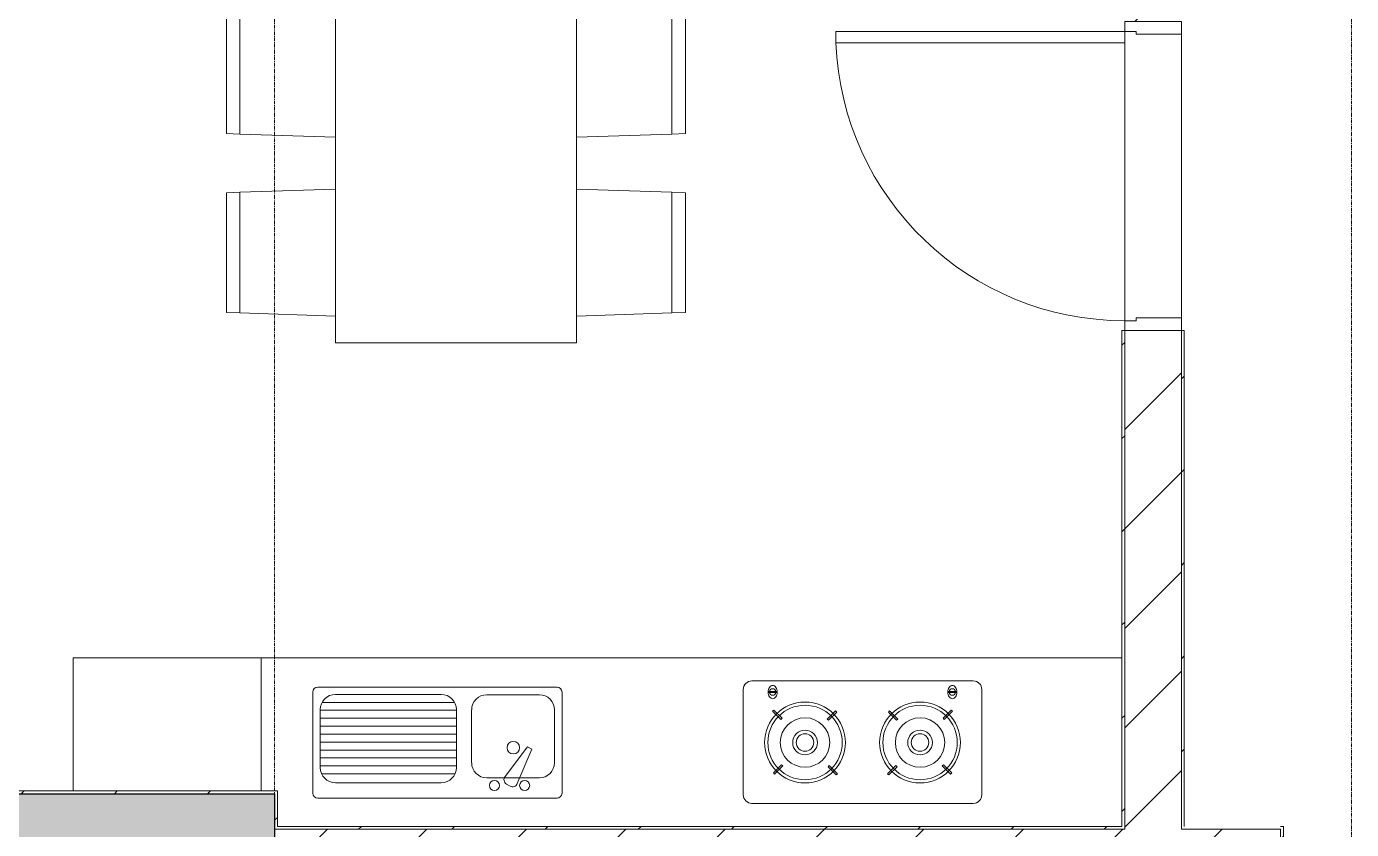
# Model space of a CAD drawing. Header units: millimetres. Extents: x 5121 to 246734, y -48180 to 129206.
# Drawn here: x 37978 to 42653, y 61836 to 64668 of the extents above; entities that cross this region are included whole.
import ezdxf

# ---------------------------------------------------------------- set-up
doc = ezdxf.new("R2010")
doc.units = ezdxf.units.MM
doc.linetypes.add('Grid Line', pattern=[22.225, 12.7, -3.175, 3.175, -3.175])
for name, color, linetype, lineweight in [('0-1', 7, 'Continuous', 5), ('A-DETL-GENF', 92, 'Continuous', 9), ('A-DOOR', 31, 'Continuous', 9), ('A-DOOR-FRAM', 31, 'Continuous', 9), ('A-FLOR-1', 50, 'Continuous', 9), ('A-WALL', 113, 'Continuous', 9), ('A-WALL-1', 250, 'Continuous', 18), ('A-WALL-PATT-2', 50, 'Continuous', 9), ('A-WALL-PATT-3', 111, 'Continuous', 9), ('I-FURN', 30, 'Continuous', 9), ('I-FURN-1', 253, 'Continuous', 9), ('S-COLS-2', 10, 'Continuous', 25), ('S-COLS-3', 50, 'Continuous', 9), ('S-GRID-1', 1, 'Grid Line', 9)]:
    doc.layers.add(name, color=color, linetype=linetype, lineweight=lineweight)
pattern_1 = [(45, (0, 0), (-164.4023, 164.4023), [])]
pattern_2 = [(45, (0, 0), (-175.3625, 175.3625), [])]

# ---------------------------------------------------------------- blocks, each defined once
blk = doc.blocks.new('M_Concrete-Rectangular-Column2 - 450x1300-812578-TKCS_MB TỔNG THỂ TẦNG 1')
at = {"layer": 'S-COLS-3'}
blk.add_hatch(color=256, dxfattribs=at).paths.add_polyline_path([(650, 225), (-650, 225), (-650, -225), (650, -225), (650, 100)])
at = {"layer": 'S-COLS-2'}
for p, q in [((-650, 225), (650, 225)), ((-650, -225), (-650, 225)), ((650, 225), (650, -225)), ((650, -225), (-650, -225))]:
    blk.add_line(p, q, dxfattribs=at)
blk = doc.blocks.new('NCV_TKTC_KET CAU_rvt-1-TKCS_MB TỔNG THỂ TẦNG 1')
at = {"layer": 'S-COLS-3', "rotation": 180}
blk.add_blockref('M_Concrete-Rectangular-Column2 - 450x1300-812578-TKCS_MB TỔNG THỂ TẦNG 1', (38202.6, 61736.9), dxfattribs=at)
blk = doc.blocks.new('HE BEP A1 - HE BEP A 2-V152-TKCS_MB TỔNG THỂ TẦNG 1')
at = {"layer": 'I-FURN'}
for p, q in [((0, 0), (662.4, 0)), ((0, -469.4), (0, 0)), ((662.4, 0), (662.4, -469.4)), ((662.4, 0), (662.4, -469.4)), ((3700, 0), (662.4, 0)), ((3700, -594.4), (3700, 0)), ((3700, -594.4), (3700, 0)), ((3175.6, -81.2), (2394, -81.2)), ((844.9, -120.7), (844.9, -476.9)), ((1706.9, -103.2), (862.4, -103.2)), ((924.9, -128.9), (1298.3, -128.9)), ((1459, -129.9), (1644.4, -129.9)), ((1724.4, -476.9), (1724.4, -120.7)), ((2364, -483.2), (2364, -111.2)), ((2451.6, -118.3), (2484.1, -118.3)), ((2451.6, -122.3), (2451.6, -118.3)), ((2484.1, -122.3), (2451.6, -122.3)), ((2484.1, -118.3), (2484.1, -122.3)), ((3085.5, -118.3), (3085.5, -122.3)), ((3118, -118.3), (3085.5, -118.3)), ((3085.5, -122.3), (3118, -122.3)), ((3118, -122.3), (3118, -118.3)), ((3205.6, -483.2), (3205.6, -111.2)), ((871.5, -386.8), (871.5, -182.3)), ((871.5, -184.9), (1351.6, -184.9)), ((877.9, -156.9), (1345.2, -156.9)), ((1351.6, -182.3), (1351.6, -386.8)), ((1405.6, -369.9), (1405.6, -183.2)), ((1697.8, -183.2), (1697.8, -369.9)), ((2471.8, -183.9), (2467.4, -188.3)), ((2500.9, -213), (2471.8, -183.9)), ((2689.3, -186.7), (2660.2, -215.8)), ((2693.7, -191.1), (2689.3, -186.7)), ((2875.9, -191.1), (2880.3, -186.7)), ((2880.3, -186.7), (2909.4, -215.8)), ((3068.7, -213), (3097.9, -183.9)), ((3097.9, -183.9), (3102.3, -188.3)), ((871.5, -212.9), (1351.6, -212.9)), ((2467.4, -188.3), (2496.5, -217.4)), ((2496.5, -217.4), (2500.9, -213)), ((2660.2, -215.8), (2664.6, -220.2)), ((2664.6, -220.2), (2693.7, -191.1)), ((2905, -220.2), (2875.9, -191.1)), ((2909.4, -215.8), (2905, -220.2)), ((3073.1, -217.4), (3068.7, -213)), ((3102.3, -188.3), (3073.1, -217.4)), ((871.5, -240.9), (1351.6, -240.9)), ((871.5, -268.9), (1351.6, -268.9)), ((871.5, -296.9), (1351.6, -296.9)), ((871.5, -324.9), (1351.6, -324.9)), ((1602.7, -313.4), (1523.8, -418.4)), ((1566.6, -443.1), (1618.1, -322.3)), ((1618.1, -322.3), (1602.7, -313.4)), ((871.5, -352.9), (1351.6, -352.9)), ((871.5, -380.9), (1351.6, -380.9)), ((876.4, -408.9), (1346.8, -408.9)), ((2470.1, -405.9), (2499.2, -376.7)), ((2474.5, -410.3), (2470.1, -405.9)), ((2503.6, -381.1), (2474.5, -410.3)), ((2499.2, -376.7), (2503.6, -381.1)), ((2663, -383.9), (2667.3, -379.5)), ((2692.1, -413), (2663, -383.9)), ((2667.3, -379.5), (2696.5, -408.6)), ((2696.5, -408.6), (2692.1, -413)), ((2902.3, -379.5), (2873.2, -408.6)), ((2873.2, -408.6), (2877.5, -413)), ((2877.5, -413), (2906.7, -383.9)), ((2906.7, -383.9), (2902.3, -379.5)), ((3070.4, -376.7), (3066, -381.1)), ((3066, -381.1), (3095.1, -410.3)), ((3099.5, -405.9), (3070.4, -376.7)), ((3095.1, -410.3), (3099.5, -405.9)), ((1298.3, -440.1), (924.9, -440.1)), ((1644.4, -423.2), (1459, -423.2)), ((1541.1, -452.3), (1528.6, -445.1)), ((862.4, -494.4), (1706.9, -494.4)), ((3175.6, -513.2), (2394, -513.2))]:
    blk.add_line(p, q, dxfattribs=at)
for centre, radius in [((2581.9, -298.5), 142.6), ((2581.9, -298.5), 131.3), ((2987.7, -298.5), 142.6), ((2987.7, -298.5), 131.3), ((2581.9, -298.5), 87.2), ((2987.7, -298.5), 87.2), ((2581.9, -298.5), 43.6), ((2581.9, -298.5), 30.9), ((2987.7, -298.5), 43.6), ((2987.7, -298.5), 30.9), ((1552.8, -316.6), 22.2), ((1485.9, -449.9), 17.8), ((1592.6, -449.9), 17.8)]:
    blk.add_circle(centre, radius, dxfattribs=at)
for centre, radius, start, end in [((2394, -111.2), 30, 90, 180), ((3175.6, -111.2), 30, 360, 90), ((862.4, -120.7), 17.5, 90, 180), ((924.9, -182.3), 53.3, 90, 180), ((1298.3, -182.3), 53.3, 0, 90), ((1459, -183.2), 53.3, 90, 180), ((1644.4, -183.2), 53.3, 0, 90), ((1706.9, -120.7), 17.5, 0, 90), ((2485.1, -120.7), 33.5, 163.9419, 180), ((2485.1, -120.7), 33.5, 180, 196.0581), ((2476.6, -118.2), 24.7, 145.204, 163.9419), ((2476.6, -123.1), 24.7, 196.0581, 214.796), ((2467.8, -120.3), 11.6, 9.7177, 170.2823), ((2467.8, -120.3), 11.6, 189.9102, 350.0898), ((2471.3, -114.5), 18.1, 120.7976, 145.204), ((2471.3, -126.9), 18.1, 214.796, 239.2024), ((2467.9, -108.8), 11.5, 90, 120.7976), ((2467.9, -108.8), 11.5, 59.2024, 90), ((2464.5, -114.5), 18.1, 34.796, 59.2024), ((2464.5, -126.9), 18.1, 300.7976, 325.204), ((2459.1, -118.2), 24.7, 16.0581, 34.796), ((2459.1, -123.1), 24.7, 325.204, 343.9419), ((2450.6, -120.7), 33.5, 0, 16.0581), ((2450.6, -120.7), 33.5, 343.9419, 0), ((3119, -120.7), 33.5, 163.9419, 180), ((3119, -120.7), 33.5, 180, 196.0581), ((3110.5, -118.2), 24.7, 145.204, 163.9419), ((3110.5, -123.1), 24.7, 196.0581, 214.796), ((3105.2, -114.5), 18.1, 120.7976, 145.204), ((3105.2, -126.9), 18.1, 214.796, 239.2024), ((3101.8, -120.3), 11.6, 9.7177, 170.2823), ((3101.8, -120.3), 11.6, 189.9102, 350.0898), ((3101.8, -108.8), 11.5, 90, 120.7976), ((3101.8, -108.8), 11.5, 59.2024, 90), ((3098.4, -114.5), 18.1, 34.796, 59.2024), ((3098.4, -126.9), 18.1, 300.7976, 325.204), ((3093, -118.2), 24.7, 16.0581, 34.796), ((3093, -123.1), 24.7, 325.204, 343.9419), ((3084.5, -120.7), 33.5, 0, 16.0581), ((3084.5, -120.7), 33.5, 343.9419, 0), ((2467.9, -132.6), 11.5, 239.2024, 270), ((2467.9, -132.6), 11.5, 270, 300.7976), ((3101.8, -132.6), 11.5, 239.2024, 270), ((3101.8, -132.6), 11.5, 270, 300.7976), ((1459, -369.9), 53.3, 180, 270), ((1644.4, -369.9), 53.3, 270, 0), ((924.9, -386.8), 53.3, 180, 270), ((1298.3, -386.8), 53.3, 270, 0), ((1537.5, -429.7), 17.8, 140.5382, 240.0479), ((1549.9, -436.9), 17.8, 240.0479, 339.4621), ((862.4, -476.9), 17.5, 180, 270), ((1706.9, -476.9), 17.5, 270, 0), ((2394, -483.2), 30, 180, 270), ((3175.6, -483.2), 30, 270, 0)]:
    blk.add_arc(centre, radius, start, end, dxfattribs=at)
at = {"layer": 'I-FURN-1'}
for p, q in [((0, 0), (3700, 0)), ((0, -469.4), (0, 0)), ((3700, 0), (3700, -594.4))]:
    blk.add_line(p, q, dxfattribs=at)
blk = doc.blocks.new('RES_BAN AN 1 - RES_BAN AN 1-V115-TKCS_MB TỔNG THỂ TẦNG 1')
at = {"layer": 'I-FURN-1'}
for p, q in [((-425, 0), (-425, -1275)), ((425, -1275), (425, 0)), ((-761.9, -113.5), (-809.6, -115.1)), ((-809.6, -115.1), (-809.6, -536.9)), ((-761.9, -113.5), (-425, -102.3)), ((-761.9, -538.5), (-761.9, -113.5)), ((-761.9, -538.5), (-761.9, -113.5)), ((-425, -102.3), (-425, -549.7)), ((425, -102.3), (425, -549.7)), ((761.9, -113.5), (425, -102.3)), ((761.9, -538.5), (761.9, -113.5)), ((761.9, -113.5), (761.9, -538.5)), ((809.6, -115.1), (761.9, -113.5)), ((809.6, -536.9), (809.6, -115.1)), ((-809.6, -536.9), (-761.9, -538.5)), ((-425, -549.7), (-761.9, -538.5)), ((425, -549.7), (761.9, -538.5)), ((761.9, -538.5), (809.6, -536.9)), ((-809.6, -745.3), (-761.9, -743.8)), ((-809.6, -1167.2), (-809.6, -745.3)), ((-761.9, -743.8), (-425, -732.5)), ((-761.9, -1168.8), (-761.9, -743.8)), ((-761.9, -743.8), (-761.9, -1168.8)), ((-425, -732.5), (-425, -1180)), ((425, -732.5), (425, -1180)), ((761.9, -743.8), (425, -732.5)), ((761.9, -743.8), (809.6, -745.3)), ((761.9, -1168.8), (761.9, -743.8)), ((761.9, -1168.8), (761.9, -743.8)), ((809.6, -745.3), (809.6, -1167.2)), ((-761.9, -1168.8), (-809.6, -1167.2)), ((-425, -1180), (-761.9, -1168.8)), ((425, -1180), (761.9, -1168.8)), ((809.6, -1167.2), (761.9, -1168.8)), ((-425, -1275), (425, -1275))]:
    blk.add_line(p, q, dxfattribs=at)
blk = doc.blocks.new('NCV_TKTC_TANG 1_rvt-1-TKCS_MB TỔNG THỂ TẦNG 1')
at = {"layer": 'A-WALL-PATT-2'}
h = blk.add_hatch(dxfattribs=at)
h.set_pattern_fill('FP_10', color=256, style=0, pattern_type=2)
h.set_pattern_definition(pattern_1)
h.paths.add_polyline_path([(41852.6, 61836.9), (41852.6, 63595.3), (41842.6, 63595.3), (41842.6, 61836.9)])
h.paths.add_polyline_path([(41852.6, 64685.3), (41852.6, 64836.9), (41842.6, 64835.3), (41842.6, 64685.3)])
h = blk.add_hatch(dxfattribs=at)
h.set_pattern_fill('FP_10', color=256, style=0, pattern_type=2)
h.set_pattern_definition(pattern_1)
h.paths.add_polyline_path([(38142.6, 61961.9), (38862.6, 61961.9), (38862.6, 61971.9), (37552.6, 61971.9), (37552.6, 61961.9), (38142.4, 61961.9)])
h = blk.add_hatch(dxfattribs=at)
h.set_pattern_fill('FP_10', color=256, style=0, pattern_type=2)
h.set_pattern_definition(pattern_1)
h.paths.add_polyline_path([(38852.6, 61836.9), (38862.6, 61836.9), (38862.6, 61961.9), (38852.6, 61961.9), (38852.6, 61836.9)])
h = blk.add_hatch(dxfattribs=at)
h.set_pattern_fill('FP_10', color=256, style=0, pattern_type=2)
h.set_pattern_definition(pattern_1)
h.paths.add_polyline_path([(38887.3, 61836.9), (41842.6, 61837.4), (41842.6, 61846.9), (38862.6, 61846.9), (38862.6, 61836.9)])
at = {"layer": 'A-FLOR-1'}
for p, q in [((41852.6, 63630.3), (41852.6, 64650.3)), ((41852.6, 64650.3), (41852.6, 63630.3)), ((42052.6, 63640.3), (42052.6, 64640.3))]:
    blk.add_line(p, q, dxfattribs=at)
at = {"layer": 'A-WALL-1'}
for p, q in [((41852.6, 63595.3), (41842.6, 63595.3)), ((41842.6, 63595.3), (41842.6, 61846.9)), ((41852.6, 61836.9), (41852.6, 63595.3)), ((38862.6, 61971.9), (37552.6, 61971.9)), ((38862.6, 61961.9), (38862.6, 61971.9)), ((38862.6, 61846.9), (38862.6, 61961.9)), ((38852.6, 61836.9), (38862.6, 61836.9)), ((41842.6, 61846.9), (38862.6, 61846.9)), ((38862.6, 61836.9), (41842.6, 61836.9)), ((41842.6, 61836.9), (41852.6, 61836.9))]:
    blk.add_line(p, q, dxfattribs=at)
at = {"layer": 'I-FURN-1'}
for name, p in [('RES_BAN AN 1 - RES_BAN AN 1-V115-TKCS_MB TỔNG THỂ TẦNG 1', (39492.6, 64826.9)), ('HE BEP A1 - HE BEP A 2-V152-TKCS_MB TỔNG THỂ TẦNG 1', (38142.6, 62441.3))]:
    blk.add_blockref(name, p, dxfattribs=at)
blk = doc.blocks.new('FD_05 - FD_05-1000x2200mm-835434-TKCS_MB TỔNG THỂ TẦNG 1')
at = {"layer": 'A-DETL-GENF'}
for p, q in [((470, 100), (470, 1120)), ((470, 1120), (510, 1120)), ((510, 1120), (510, 100)), ((510, 100), (470, 100))]:
    blk.add_line(p, q, dxfattribs=at)
blk.add_arc((510, 100), 1020, 92.2475, 180, dxfattribs=at)
at = {"layer": 'A-DOOR-FRAM'}
for p, q in [((-510, 100), (-545, 100)), ((-545, 100), (-545, -100)), ((-510, 60), (-510, 100)), ((545, 100), (510, 100)), ((510, 100), (510, 60)), ((545, -100), (545, 100)), ((-500, 60), (-510, 60)), ((-500, -100), (-500, 60)), ((510, 60), (500, 60)), ((500, 60), (500, -100)), ((-545, -100), (-500, -100)), ((500, -100), (545, -100))]:
    blk.add_line(p, q, dxfattribs=at)

msp = doc.modelspace()

# ---------------------------------------------------------------- hatches: boundary and pattern name
at = {"layer": 'A-WALL-PATT-3'}
h = msp.add_hatch(dxfattribs=at)
h.set_pattern_fill('FP_1', color=256, style=0, pattern_type=2)
h.set_pattern_definition(pattern_2)
h.paths.add_polyline_path([(42052.5, 61836.9), (42052.6, 61836.9), (42052.2, 63595.3), (41852.6, 63595.3), (41852.6, 61836.9), (42052.3, 61836.9)])
h.paths.add_polyline_path([(42052.6, 64685.3), (42052.4, 64835.3), (41852.6, 64835.3), (41852.6, 64685.3), (42052.5, 64685.3)])
h.paths.add_polyline_path([(42052.5, 65035.3), (42052.6, 65035.3), (42052.5, 65886.9), (41852.6, 65886.9), (41852.6, 65035.3), (42052.5, 65035.3)])
h = msp.add_hatch(dxfattribs=at)
h.set_pattern_fill('FP_43', color=256, style=0, pattern_type=2)
h.set_pattern_definition(pattern_1)
h.paths.add_polyline_path([(42052.6, 61836.9), (42062.6, 61836.9), (42062.6, 63595.3), (42052.6, 63595.3), (42052.6, 62685.9)])
h.paths.add_polyline_path([(42062.6, 64685.3), (42062.6, 65886.9), (42052.6, 65886.9), (42052.6, 64685.3)])
h = msp.add_hatch(dxfattribs=at)
h.set_pattern_fill('FP_1', color=256, style=0, pattern_type=2)
h.set_pattern_definition(pattern_2)
h.paths.add_polyline_path([(40757.1, 61636.9), (41852.6, 61636.9), (41852.6, 61835.3), (42052.6, 61835.3), (42052.6, 61636.9), (42402.6, 61636.9), (42402.6, 61836.9), (38852.6, 61836.9), (38852.6, 61636.9), (39692.8, 61636.9)])
h = msp.add_hatch(dxfattribs=at)
h.set_pattern_fill('FP_43', color=256, style=0, pattern_type=2)
h.set_pattern_definition(pattern_1)
h.paths.add_polyline_path([(42402.6, 57676.9), (42412.6, 57676.9), (42412.6, 61846.9), (42402.6, 61846.9), (42402.6, 57686.6)])

# ---------------------------------------------------------------- linework, layer by layer
at = {"layer": 'A-WALL'}
for p, q in [((41852.6, 63630.3), (41852.6, 64650.3)), ((42052.6, 64640.3), (42052.6, 63640.3)), ((42052.6, 61836.9), (42052.6, 63595.3))]:
    msp.add_line(p, q, dxfattribs=at)
at = {"layer": 'A-WALL-1'}
for p, q in [((41852.6, 63595.3), (41852.6, 61836.9)), ((42062.6, 63595.3), (42052.6, 63595.3)), ((42062.6, 61846.9), (42062.6, 63595.3)), ((41852.6, 61836.9), (38852.6, 61836.9)), ((38852.6, 61836.9), (38852.6, 61636.9)), ((42052.6, 61836.9), (42402.6, 61836.9)), ((42412.6, 61846.9), (42402.6, 61846.9)), ((42402.6, 58736.9), (42402.6, 61836.9)), ((42402.6, 61836.9), (42402.6, 57686.9)), ((42412.6, 57676.9), (42412.6, 61846.9))]:
    msp.add_line(p, q, dxfattribs=at)
at = {"layer": 'S-GRID-1'}
for p, q in [((38852.6, 23210.6), (38852.6, 78232.7)), ((42652.6, 23210.6), (42652.6, 78232.7))]:
    msp.add_line(p, q, dxfattribs=at)

# ---------------------------------------------------------------- block references
at = {"layer": '0-1'}
for name in ['NCV_TKTC_KET CAU_rvt-1-TKCS_MB TỔNG THỂ TẦNG 1', 'NCV_TKTC_TANG 1_rvt-1-TKCS_MB TỔNG THỂ TẦNG 1']:
    msp.add_blockref(name, (0, 0), dxfattribs=at)
at = {"layer": 'A-DOOR', "rotation": 89.99999999999991}
msp.add_blockref('FD_05 - FD_05-1000x2200mm-835434-TKCS_MB TỔNG THỂ TẦNG 1', (41952.6, 64140.3), dxfattribs=at)

doc.saveas('drawing.dxf')
